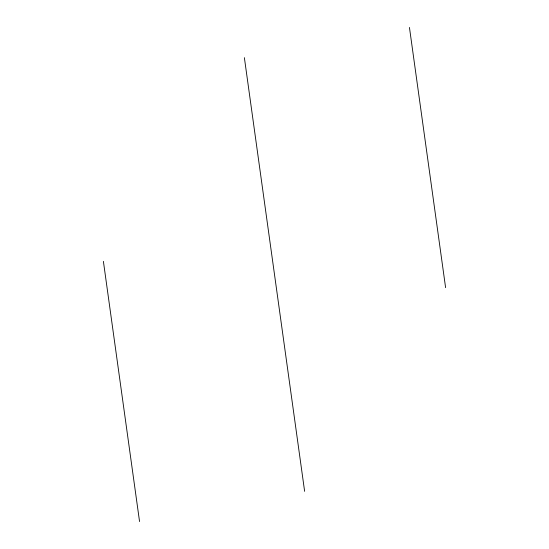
<?xml version="1.0" encoding="UTF-8"?>
<svg xmlns="http://www.w3.org/2000/svg" width="549" height="549" viewBox="0 0 549 549"><rect width="100%" height="100%" fill="white"/><g stroke="black" fill="none" stroke-linecap="round" stroke-linejoin="round"><path stroke-width="0.82" d="M409.451 27.45L445.603 287.649M244.374 57.666L304.626 491.334M103.397 261.351L139.549 521.55"/></g></svg>
